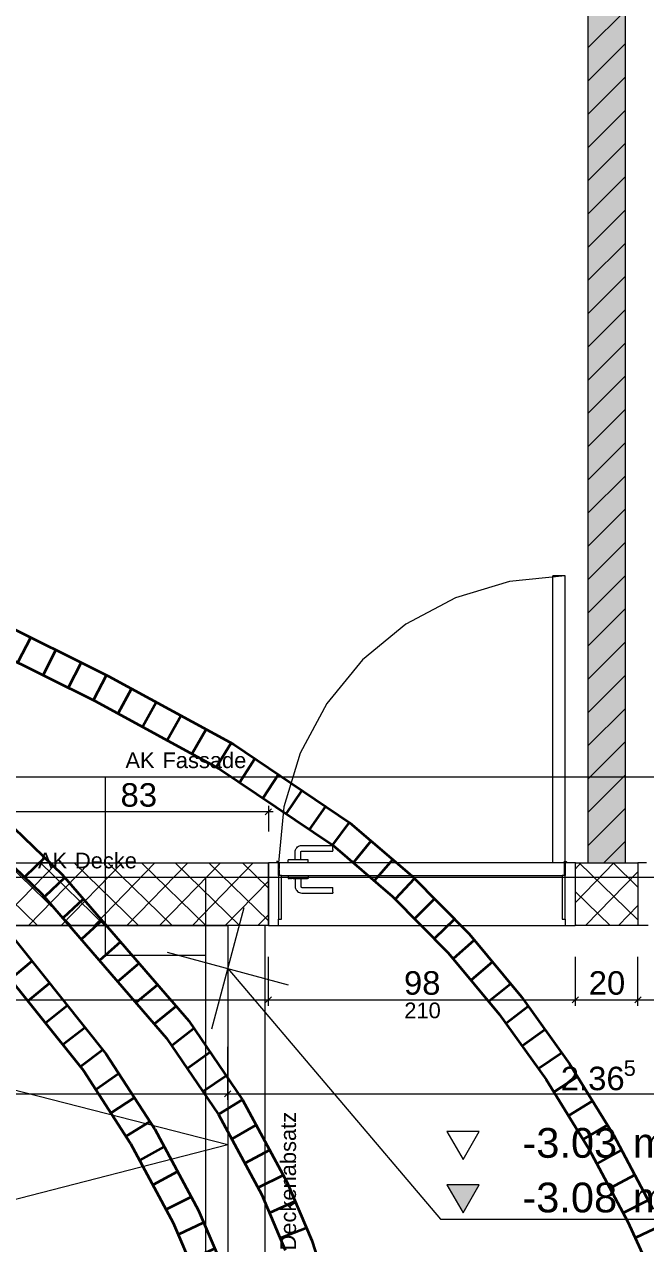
# Model space of a CAD drawing. Extents: x 0 to 1189, y 0 to 841.
# Drawn here: x 209.7 to 249.3, y 610.4 to 688.3 of the extents above; entities that cross this region are included whole.
import ezdxf
from ezdxf.lldxf.tags import DXFTag

# ---------------------------------------------------------------- set-up
doc = ezdxf.new("R2010")
doc.units = 0
doc.layers.get('0').update_dxf_attribs({"lineweight": 35})
for name, color, linetype, lineweight in [('211.5 Stahlbeton Kontur', 7, 'Continuous', 25), ('211.5 Stahlbeton Schraffur', 7, 'Continuous', 25), ('211.6 Mauerwerk Kontur', 7, 'Continuous', 25), ('255 Plangrafiken', 7, 'Continuous', 25), ('273.0 Innentüren', 7, 'Continuous', 25), ('Bemassung', 7, 'Continuous', 25), ('Gebäude Kontur', 7, 'Continuous', 25), ('Hilfskörper', 7, 'Continuous', 25), ('Höhenkoten', 7, 'Continuous', 25)]:
    doc.layers.add(name, color=color, linetype=linetype, lineweight=lineweight)
doc.layers.add('L_Abluft_eingelegt', color=7, linetype='fein_strichliert', lineweight=35, true_color=0xffcc00)
doc.styles.get("Standard").update_dxf_attribs({"font": 'arial.ttf'})
tags = doc.linetypes.add('DASHED', pattern=[19.05, 12.7, -6.35]).pattern_tags.tags
tags[6:7] = [DXFTag(74, 4), DXFTag(75, 0), DXFTag(340, '0'), DXFTag(46, 1.0), DXFTag(50, 0.0), DXFTag(44, 0.0), DXFTag(45, 0.0)]
tags[4:5] = [DXFTag(74, 4), DXFTag(75, 0), DXFTag(340, '0'), DXFTag(46, 1.0), DXFTag(50, 0.0), DXFTag(44, 0.0), DXFTag(45, 0.0)]
tags = doc.linetypes.add('DASHED2', pattern=[9.525, 6.35, -3.175]).pattern_tags.tags
tags[6:7] = [DXFTag(74, 4), DXFTag(75, 0), DXFTag(340, '0'), DXFTag(46, 1.0), DXFTag(50, 0.0), DXFTag(44, 0.0), DXFTag(45, 0.0)]
tags[4:5] = [DXFTag(74, 4), DXFTag(75, 0), DXFTag(340, '0'), DXFTag(46, 1.0), DXFTag(50, 0.0), DXFTag(44, 0.0), DXFTag(45, 0.0)]
tags = doc.linetypes.add('fein_strichliert', pattern=[4, 1, -2, 1]).pattern_tags.tags
tags[8:9] = [DXFTag(74, 4), DXFTag(75, 0), DXFTag(340, '0'), DXFTag(46, 0.0), DXFTag(50, 0.0), DXFTag(44, 0.0), DXFTag(45, 0.0)]
tags[6:7] = [DXFTag(74, 4), DXFTag(75, 0), DXFTag(340, '0'), DXFTag(46, 0.0), DXFTag(50, 0.0), DXFTag(44, 0.0), DXFTag(45, 0.0)]
tags[4:5] = [DXFTag(74, 4), DXFTag(75, 0), DXFTag(340, '0'), DXFTag(46, 0.0), DXFTag(50, 0.0), DXFTag(44, 0.0), DXFTag(45, 0.0)]
tags = doc.linetypes.add('Strichlin_lang', pattern=[0.5, 0.3, -0.2]).pattern_tags.tags
tags[6:7] = [DXFTag(74, 4), DXFTag(75, 0), DXFTag(340, '0'), DXFTag(46, 1.0), DXFTag(50, 0.0), DXFTag(44, 0.0), DXFTag(45, 0.0)]
tags[4:5] = [DXFTag(74, 4), DXFTag(75, 0), DXFTag(340, '0'), DXFTag(46, 1.0), DXFTag(50, 0.0), DXFTag(44, 0.0), DXFTag(45, 0.0)]
tags = doc.linetypes.add('Wipeout_Contour', pattern=[1, 0, -1]).pattern_tags.tags
tags[6:7] = [DXFTag(74, 4), DXFTag(75, 0), DXFTag(340, '0'), DXFTag(46, 1.0), DXFTag(50, 0.0), DXFTag(44, 0.0), DXFTag(45, 0.0)]
tags[4:5] = [DXFTag(74, 4), DXFTag(75, 0), DXFTag(340, '0'), DXFTag(46, 1.0), DXFTag(50, 0.0), DXFTag(44, 0.0), DXFTag(45, 0.0)]

# ---------------------------------------------------------------- blocks, each defined once
blk = doc.blocks.new('Referenz-A0SO6TOG06', base_point=(4.401, 96.704))
at = {"layer": '211.5 Stahlbeton Kontur', "color": 0, "lineweight": 18}
for p, q in [((165.742, 634.741), (225.24, 634.741)), ((225.24, 634.741), (225.24, 630.74)), ((244.842, 634.739), (248.839, 634.739)), ((244.842, 630.739), (244.842, 634.739)), ((248.839, 634.739), (248.839, 630.739)), ((225.24, 630.74), (165.742, 630.74)), ((248.839, 630.739), (244.842, 630.739))]:
    blk.add_line(p, q, dxfattribs=at)
at = {"layer": '211.5 Stahlbeton Schraffur', "color": 0, "lineweight": 13}
for p, q in [((210.488, 630.74), (206.375, 634.741)), ((207.825, 630.74), (211.718, 634.741)), ((212.639, 630.74), (208.526, 634.741)), ((209.917, 630.74), (213.811, 634.741)), ((214.79, 630.74), (210.677, 634.741)), ((212.01, 630.74), (215.904, 634.741)), ((216.941, 630.74), (212.828, 634.741)), ((214.103, 630.74), (217.997, 634.741)), ((219.092, 630.74), (214.979, 634.741)), ((216.196, 630.74), (220.089, 634.741)), ((221.243, 630.74), (217.13, 634.741)), ((218.289, 630.74), (222.182, 634.741)), ((223.394, 630.74), (219.281, 634.741)), ((220.382, 630.74), (224.275, 634.741)), ((225.24, 631.037), (221.432, 634.741)), ((225.24, 633.129), (223.583, 634.741)), ((244.842, 634.37), (245.201, 634.739)), ((244.842, 632.219), (247.294, 634.739)), ((248.839, 631.097), (245.096, 634.739)), ((248.839, 633.19), (247.247, 634.739)), ((222.474, 630.74), (225.24, 633.582)), ((245.495, 630.739), (248.839, 634.176)), ((247.056, 630.739), (244.842, 632.893)), ((247.588, 630.739), (248.839, 632.025)), ((224.567, 630.74), (225.24, 631.431)), ((244.905, 630.739), (244.842, 630.8))]:
    blk.add_line(p, q, dxfattribs=at)
at = {"layer": '211.6 Mauerwerk Kontur', "color": 0, "lineweight": 18}
for p, q in [((245.645, 728.439), (245.642, 634.739)), ((248.042, 634.739), (248.045, 728.439)), ((245.642, 634.739), (248.042, 634.739))]:
    blk.add_line(p, q, dxfattribs=at)
at = {"layer": '255 Plangrafiken', "color": 0, "linetype": 'Wipeout_Contour', "lineweight": 0, "ltscale": 26.136288}
for p, q in [((245.645, 728.439), (245.642, 634.739)), ((248.042, 634.739), (248.045, 728.439)), ((245.642, 634.739), (248.042, 634.739))]:
    blk.add_line(p, q, dxfattribs=at)
at = {"layer": '255 Plangrafiken', "color": 0, "lineweight": 13}
for p, q in [((245.643, 686.753), (248.044, 689.153)), ((245.643, 684.632), (248.043, 687.032)), ((245.643, 682.51), (248.043, 684.91)), ((245.643, 680.389), (248.043, 682.789)), ((245.643, 678.267), (248.043, 680.668)), ((245.643, 676.146), (248.043, 678.546)), ((245.643, 674.025), (248.043, 676.425)), ((245.643, 671.903), (248.043, 674.303)), ((245.643, 669.782), (248.043, 672.182)), ((245.643, 667.661), (248.043, 670.061)), ((245.643, 665.539), (248.043, 667.939)), ((245.643, 663.418), (248.043, 665.818)), ((245.643, 661.296), (248.043, 663.696)), ((245.643, 659.175), (248.043, 661.575)), ((245.643, 657.054), (248.043, 659.454)), ((245.642, 654.932), (248.043, 657.332)), ((245.642, 652.811), (248.042, 655.211)), ((245.642, 650.689), (248.042, 653.09)), ((245.642, 648.568), (248.042, 650.968)), ((245.642, 646.447), (248.042, 648.847)), ((245.642, 644.325), (248.042, 646.725)), ((245.642, 642.204), (248.042, 644.604)), ((245.642, 640.083), (248.042, 642.483)), ((245.642, 637.961), (248.042, 640.361)), ((245.642, 635.84), (248.042, 638.24)), ((246.662, 634.739), (248.042, 636.118))]:
    blk.add_line(p, q, dxfattribs=at)
at = {"layer": '255 Plangrafiken', "color": 7, "linetype": 'Wipeout_Contour', "lineweight": 0, "ltscale": 26.136288, "true_color": 0xffffff}
for points in [[(248.042, 634.739), (245.642, 634.739), (248.045, 728.439)], [(245.642, 634.739), (248.045, 728.439), (245.645, 728.439)], [(248.042, 634.739), (248.042, 634.739), (245.642, 634.739)]]:
    blk.add_solid(points, dxfattribs=at)
at = {"layer": '273.0 Innentüren', "color": 0, "lineweight": 13}
for p, q in [((244.202, 653.059), (240.628, 652.707)), ((244.202, 653.059), (243.402, 653.059)), ((243.402, 634.739), (243.402, 653.059)), ((244.202, 634.839), (244.202, 653.059)), ((240.628, 652.707), (237.192, 651.665)), ((237.192, 651.665), (234.024, 649.972)), ((234.024, 649.972), (231.248, 647.694)), ((231.248, 647.694), (228.97, 644.917)), ((228.97, 644.917), (227.277, 641.75)), ((227.277, 641.75), (226.234, 638.314)), ((226.234, 638.314), (225.882, 634.74)), ((227.101, 635.762), (227.162, 635.804)), ((227.162, 635.804), (227.228, 635.835)), ((227.228, 635.835), (227.299, 635.854)), ((227.299, 635.854), (227.364, 635.859)), ((227.364, 635.859), (229.352, 635.859)), ((229.352, 635.817), (229.352, 635.859)), ((229.352, 635.817), (229.352, 635.795)), ((229.352, 635.769), (229.352, 635.795)), ((226.952, 635.447), (226.958, 635.513)), ((226.952, 634.939), (226.952, 635.447)), ((226.958, 635.513), (226.977, 635.583)), ((226.977, 635.583), (227.008, 635.65)), ((227.008, 635.65), (227.05, 635.71)), ((227.05, 635.71), (227.101, 635.762)), ((227.312, 635.432), (227.313, 635.45)), ((227.312, 634.939), (227.312, 635.432)), ((227.313, 635.45), (227.316, 635.46)), ((227.316, 635.46), (227.321, 635.469)), ((227.321, 635.469), (227.326, 635.478)), ((227.326, 635.478), (227.334, 635.485)), ((227.334, 635.485), (227.342, 635.491)), ((227.342, 635.491), (227.352, 635.495)), ((227.352, 635.495), (227.362, 635.498)), ((227.362, 635.498), (227.38, 635.499)), ((227.38, 635.499), (229.352, 635.499)), ((229.352, 635.769), (229.352, 635.741)), ((229.352, 635.711), (229.352, 635.741)), ((229.352, 635.679), (229.352, 635.711)), ((229.352, 635.648), (229.352, 635.679)), ((229.352, 635.618), (229.352, 635.648)), ((229.352, 635.589), (229.352, 635.618)), ((229.352, 635.589), (229.352, 635.542)), ((229.352, 635.524), (229.352, 635.542)), ((229.352, 635.51), (229.352, 635.524)), ((229.352, 635.499), (229.352, 635.51)), ((225.24, 630.74), (225.24, 634.74)), ((225.242, 634.74), (225.242, 630.74)), ((225.866, 634.74), (225.242, 634.74)), ((225.775, 634.847), (225.775, 634.816)), ((225.808, 634.842), (225.775, 634.847)), ((225.775, 634.816), (225.792, 634.813)), ((225.822, 634.803), (225.792, 634.813)), ((225.808, 634.842), (225.838, 634.83)), ((225.857, 634.769), (225.822, 634.803)), ((225.885, 634.785), (225.838, 634.83)), ((225.857, 634.769), (225.866, 634.74)), ((225.882, 634.74), (225.866, 634.74)), ((225.882, 634.488), (225.882, 634.74)), ((225.882, 634.74), (225.897, 634.74)), ((225.882, 634.488), (225.902, 634.488)), ((225.882, 634.46), (225.882, 634.488)), ((225.886, 634.461), (225.882, 634.46)), ((225.882, 634.435), (225.882, 634.46)), ((225.902, 634.435), (225.882, 634.435)), ((225.882, 634.389), (225.882, 634.435)), ((225.882, 634.181), (225.882, 634.389)), ((225.897, 634.74), (225.885, 634.785)), ((225.898, 634.472), (225.886, 634.461)), ((225.902, 634.723), (225.897, 634.74)), ((225.897, 634.74), (225.932, 634.74)), ((225.902, 634.488), (225.898, 634.472)), ((225.902, 634.723), (225.902, 634.488)), ((225.902, 634.488), (225.902, 634.435)), ((225.912, 634.435), (225.902, 634.435)), ((225.902, 634.435), (225.902, 634.389)), ((225.902, 634.389), (225.902, 634.181)), ((225.932, 634.594), (225.912, 634.594)), ((225.912, 634.443), (225.912, 634.594)), ((225.932, 634.443), (225.912, 634.443)), ((225.912, 634.435), (225.912, 634.443)), ((225.932, 634.435), (225.912, 634.435)), ((225.912, 634.389), (225.912, 634.435)), ((225.912, 634.389), (225.912, 634.181)), ((226.492, 634.739), (225.932, 634.74)), ((225.932, 634.74), (225.932, 634.594)), ((225.932, 634.594), (225.932, 634.443)), ((225.932, 634.443), (225.932, 634.435)), ((225.932, 634.435), (225.932, 634.391)), ((225.932, 634.391), (225.932, 634.389)), ((225.932, 634.29), (225.932, 634.389)), ((225.932, 634.29), (225.932, 634.288)), ((225.932, 634.288), (225.932, 634.181)), ((226.502, 634.939), (226.492, 634.939)), ((226.492, 634.739), (226.492, 634.939)), ((226.502, 634.739), (226.492, 634.739)), ((226.53, 634.939), (226.502, 634.939)), ((226.53, 634.739), (226.502, 634.739)), ((226.578, 634.939), (226.53, 634.939)), ((226.578, 634.739), (226.53, 634.739)), ((226.642, 634.939), (226.578, 634.939)), ((226.642, 634.739), (226.578, 634.739)), ((226.72, 634.939), (226.642, 634.939)), ((226.72, 634.739), (226.642, 634.739)), ((226.812, 634.939), (226.72, 634.939)), ((226.812, 634.739), (226.72, 634.739)), ((226.913, 634.939), (226.812, 634.939)), ((226.913, 634.739), (226.812, 634.739)), ((226.952, 634.939), (226.913, 634.939)), ((227.021, 634.739), (226.913, 634.739)), ((226.976, 634.939), (226.952, 634.939)), ((226.994, 634.939), (226.976, 634.939)), ((227.016, 634.939), (226.994, 634.939)), ((227.021, 634.939), (227.016, 634.939)), ((227.042, 634.939), (227.021, 634.939)), ((227.132, 634.739), (227.021, 634.739)), ((227.07, 634.939), (227.042, 634.939)), ((227.101, 634.939), (227.07, 634.939)), ((227.132, 634.939), (227.101, 634.939)), ((227.163, 634.939), (227.132, 634.939)), ((227.243, 634.739), (227.132, 634.739)), ((227.193, 634.939), (227.163, 634.939)), ((227.222, 634.939), (227.193, 634.939)), ((227.243, 634.939), (227.222, 634.939)), ((227.248, 634.939), (227.243, 634.939)), ((227.351, 634.739), (227.243, 634.739)), ((227.27, 634.939), (227.248, 634.939)), ((227.301, 634.939), (227.27, 634.939)), ((227.309, 634.939), (227.301, 634.939)), ((227.312, 634.939), (227.309, 634.939)), ((227.351, 634.939), (227.312, 634.939)), ((227.452, 634.939), (227.351, 634.939)), ((227.452, 634.739), (227.351, 634.739)), ((227.543, 634.939), (227.452, 634.939)), ((227.543, 634.739), (227.452, 634.739)), ((227.622, 634.939), (227.543, 634.939)), ((227.622, 634.739), (227.543, 634.739)), ((227.686, 634.939), (227.622, 634.939)), ((227.686, 634.739), (227.622, 634.739)), ((227.733, 634.939), (227.686, 634.939)), ((227.733, 634.739), (227.686, 634.739)), ((227.762, 634.939), (227.733, 634.939)), ((227.762, 634.739), (227.733, 634.739)), ((227.772, 634.939), (227.762, 634.939)), ((227.772, 634.739), (227.762, 634.739)), ((227.772, 634.739), (227.772, 634.939)), ((243.402, 634.739), (227.772, 634.739)), ((244.102, 634.739), (243.402, 634.739)), ((244.102, 634.739), (244.105, 634.765)), ((244.152, 634.739), (244.102, 634.739)), ((244.105, 634.765), (244.115, 634.789)), ((244.115, 634.789), (244.131, 634.81)), ((244.131, 634.81), (244.152, 634.826)), ((244.152, 634.826), (244.176, 634.836)), ((244.152, 634.739), (244.202, 634.739)), ((244.152, 634.652), (244.152, 634.739)), ((244.176, 634.642), (244.152, 634.652)), ((244.152, 633.939), (244.152, 634.652)), ((244.176, 634.836), (244.202, 634.839)), ((244.202, 634.639), (244.176, 634.642)), ((244.202, 634.839), (244.228, 634.836)), ((244.202, 634.739), (244.202, 634.839)), ((244.202, 634.739), (244.202, 634.639)), ((244.302, 634.739), (244.202, 634.739)), ((244.202, 634.639), (244.202, 633.939)), ((244.228, 634.836), (244.252, 634.826)), ((244.252, 634.826), (244.273, 634.81)), ((244.273, 634.81), (244.288, 634.789)), ((244.288, 634.789), (244.298, 634.765)), ((244.298, 634.765), (244.302, 634.739)), ((244.842, 634.739), (244.302, 634.739)), ((249.382, 634.739), (248.842, 634.739)), ((225.882, 634.181), (225.902, 634.181)), ((225.882, 634.163), (225.882, 634.181)), ((225.882, 634.163), (225.902, 634.163)), ((225.882, 634.086), (225.882, 634.163)), ((225.882, 634.086), (225.902, 634.086)), ((225.882, 633.94), (225.882, 634.086)), ((225.932, 633.94), (225.882, 633.94)), ((225.882, 633.94), (225.882, 631.14)), ((225.902, 634.181), (225.912, 634.181)), ((225.902, 634.163), (225.902, 634.181)), ((225.902, 634.163), (225.902, 634.086)), ((225.912, 634.181), (225.912, 634.173)), ((225.912, 634.181), (225.932, 634.181)), ((225.932, 634.173), (225.912, 634.173)), ((225.912, 634.086), (225.912, 634.173)), ((225.932, 634.086), (225.912, 634.086)), ((225.932, 634.181), (225.932, 634.173)), ((225.932, 634.173), (225.932, 634.086)), ((225.932, 634.086), (225.932, 633.94)), ((226.082, 633.94), (225.932, 633.94)), ((226.082, 631.14), (226.082, 633.94)), ((226.082, 633.94), (226.492, 633.939)), ((226.492, 633.939), (226.502, 633.939)), ((226.492, 633.939), (226.492, 633.739)), ((226.502, 633.739), (226.492, 633.739)), ((226.502, 633.939), (226.53, 633.939)), ((226.502, 633.739), (226.53, 633.739)), ((226.53, 633.939), (226.578, 633.939)), ((226.53, 633.739), (226.578, 633.739)), ((226.578, 633.939), (226.642, 633.939)), ((226.642, 633.739), (226.578, 633.739)), ((226.642, 633.939), (226.72, 633.939)), ((226.642, 633.739), (226.72, 633.739)), ((226.72, 633.939), (226.812, 633.939)), ((226.812, 633.739), (226.72, 633.739)), ((226.812, 633.939), (226.913, 633.939)), ((226.812, 633.739), (226.913, 633.739)), ((226.913, 633.939), (227.021, 633.939)), ((226.913, 633.739), (226.952, 633.739)), ((226.952, 633.739), (226.952, 633.232)), ((226.952, 633.739), (226.976, 633.739)), ((226.976, 633.739), (226.994, 633.739)), ((226.994, 633.739), (227.016, 633.739)), ((227.016, 633.739), (227.021, 633.739)), ((227.021, 633.939), (227.132, 633.939)), ((227.021, 633.739), (227.042, 633.739)), ((227.042, 633.739), (227.07, 633.739)), ((227.07, 633.739), (227.101, 633.739)), ((227.101, 633.739), (227.132, 633.739)), ((227.132, 633.939), (227.243, 633.939)), ((227.132, 633.739), (227.163, 633.739)), ((227.163, 633.739), (227.193, 633.739)), ((227.193, 633.739), (227.222, 633.739)), ((227.222, 633.739), (227.243, 633.739)), ((227.243, 633.939), (227.351, 633.939)), ((227.243, 633.739), (227.248, 633.739)), ((227.248, 633.739), (227.27, 633.739)), ((227.301, 633.739), (227.27, 633.739)), ((227.301, 633.739), (227.309, 633.739)), ((227.309, 633.739), (227.312, 633.739)), ((227.312, 633.739), (227.351, 633.739)), ((227.312, 633.739), (227.312, 633.247)), ((227.351, 633.939), (227.452, 633.939)), ((227.351, 633.739), (227.452, 633.739)), ((227.452, 633.939), (227.543, 633.939)), ((227.452, 633.739), (227.543, 633.739)), ((227.543, 633.939), (227.622, 633.939)), ((227.543, 633.739), (227.622, 633.739)), ((227.622, 633.939), (227.686, 633.939)), ((227.622, 633.739), (227.686, 633.739)), ((227.686, 633.939), (227.733, 633.939)), ((227.733, 633.739), (227.686, 633.739)), ((227.733, 633.939), (227.762, 633.939)), ((227.733, 633.739), (227.762, 633.739)), ((227.762, 633.939), (227.772, 633.939)), ((227.772, 633.739), (227.762, 633.739)), ((227.772, 633.939), (227.772, 633.739)), ((227.772, 633.939), (244.002, 633.939)), ((244.002, 633.939), (244.002, 631.139)), ((244.152, 633.939), (244.002, 633.939)), ((244.202, 633.939), (244.152, 633.939)), ((244.202, 631.139), (244.202, 633.939)), ((226.952, 633.232), (226.958, 633.166)), ((226.958, 633.166), (226.976, 633.096)), ((226.976, 633.096), (227.007, 633.029)), ((227.007, 633.029), (227.05, 632.969)), ((227.05, 632.969), (227.101, 632.917)), ((227.101, 632.917), (227.161, 632.875)), ((227.161, 632.875), (227.228, 632.844)), ((227.228, 632.844), (227.299, 632.825)), ((227.299, 632.825), (227.364, 632.819)), ((227.312, 633.247), (227.313, 633.229)), ((227.313, 633.229), (227.316, 633.219)), ((227.316, 633.219), (227.32, 633.21)), ((227.32, 633.21), (227.326, 633.201)), ((227.326, 633.201), (227.334, 633.194)), ((227.334, 633.194), (227.342, 633.188)), ((227.342, 633.188), (227.352, 633.184)), ((227.352, 633.184), (227.362, 633.181)), ((227.362, 633.181), (227.38, 633.179)), ((227.364, 632.819), (229.352, 632.819)), ((227.38, 633.179), (229.352, 633.179)), ((229.352, 633.179), (229.352, 633.169)), ((229.352, 633.155), (229.352, 633.169)), ((229.352, 633.137), (229.352, 633.155)), ((229.352, 633.089), (229.352, 633.137)), ((229.352, 633.061), (229.352, 633.089)), ((229.352, 633.031), (229.352, 633.061)), ((229.352, 632.999), (229.352, 633.031)), ((229.352, 632.968), (229.352, 632.999)), ((229.352, 632.938), (229.352, 632.968)), ((229.352, 632.909), (229.352, 632.938)), ((229.352, 632.884), (229.352, 632.909)), ((229.352, 632.862), (229.352, 632.884)), ((229.352, 632.862), (229.352, 632.819)), ((225.882, 631.14), (226.082, 631.14)), ((225.882, 630.74), (225.882, 631.14)), ((244.002, 631.139), (244.202, 631.139)), ((244.202, 631.139), (244.202, 630.739)), ((225.242, 630.74), (225.882, 630.74)), ((244.202, 630.739), (244.84, 630.739)), ((249.482, 630.739), (248.84, 630.739))]:
    blk.add_line(p, q, dxfattribs=at)
at = {"layer": '273.0 Innentüren', "color": 0, "linetype": 'DASHED', "lineweight": 13, "ltscale": 0.13}
blk.add_line((225.042, 602.74), (225.042, 630.74), dxfattribs=at)
at = {"layer": 'Bemassung', "color": 0, "lineweight": 13}
for p, q in [((225.04, 637.801), (225.44, 638.201)), ((225.24, 638.376), (225.24, 636.741)), ((225.24, 638.001), (208.642, 638.001)), ((225.54, 638.001), (225.24, 638.001)), ((225.24, 625.626), (225.24, 628.74)), ((225.242, 625.626), (225.242, 628.74)), ((244.842, 625.626), (244.842, 628.739)), ((244.842, 625.626), (244.842, 628.739)), ((248.839, 625.626), (248.839, 628.739)), ((248.839, 625.626), (248.839, 628.739)), ((165.742, 626.001), (225.24, 626.001)), ((224.942, 626.001), (225.242, 626.001)), ((225.04, 625.801), (225.44, 626.201)), ((225.442, 626.201), (225.042, 625.801)), ((225.24, 626.001), (225.54, 626.001)), ((225.242, 626.001), (244.842, 626.001)), ((244.542, 626.001), (244.842, 626.001)), ((244.642, 625.801), (245.042, 626.201)), ((245.042, 626.201), (244.642, 625.801)), ((244.842, 626.001), (245.142, 626.001)), ((244.842, 626.001), (248.839, 626.001)), ((248.539, 626.001), (248.839, 626.001)), ((248.639, 625.801), (249.039, 626.201)), ((249.039, 626.201), (248.639, 625.801)), ((248.839, 626.001), (249.139, 626.001)), ((248.839, 626.001), (268.44, 626.001)), ((222.643, 619.626), (222.643, 623.001)), ((222.643, 619.626), (222.643, 623.001)), ((168.143, 620.001), (222.643, 620.001)), ((222.343, 620.001), (222.643, 620.001)), ((222.843, 620.201), (222.443, 619.801)), ((222.443, 619.801), (222.843, 620.201)), ((222.643, 620.001), (269.942, 620.001)), ((222.643, 620.001), (222.943, 620.001))]:
    blk.add_line(p, q, dxfattribs=at)
at = {"layer": 'Gebäude Kontur', "color": 0, "linetype": 'Strichlin_lang', "lineweight": 13, "ltscale": 0.13}
for p, q in [((125.943, 640.242), (289.943, 640.237)), ((214.843, 628.839), (214.843, 640.239)), ((132.351, 633.842), (296.343, 633.837)), ((221.24, 549.141), (221.24, 633.839)), ((221.243, 628.839), (214.843, 628.839)), ((221.241, 555.539), (221.243, 628.839))]:
    blk.add_line(p, q, dxfattribs=at)
at = {"layer": 'Hilfskörper', "color": 0, "lineweight": 13}
for p, q in [((222.641, 616.74), (168.143, 630.741)), ((168.143, 630.741), (222.641, 630.741)), ((222.641, 630.741), (222.641, 602.74)), ((222.641, 616.739), (168.142, 602.741))]:
    blk.add_line(p, q, dxfattribs=at)
at = {"layer": 'Hilfskörper', "color": 0, "linetype": 'DASHED2', "lineweight": 13, "ltscale": 0.13}
blk.add_line((225.882, 630.74), (244.521, 630.739), dxfattribs=at)
at = {"layer": 'Höhenkoten', "color": 0, "lineweight": 13}
for p, q in [((223.678, 631.865), (221.607, 624.137)), ((218.779, 629.036), (226.506, 626.966)), ((222.642, 628.001), (236.23, 612.001)), ((236.63, 617.601), (237.669, 615.801)), ((238.708, 617.601), (236.63, 617.601)), ((237.669, 615.801), (238.708, 617.601)), ((236.63, 614.201), (237.669, 612.401)), ((238.708, 614.201), (236.63, 614.201)), ((237.669, 612.401), (238.708, 614.201)), ((236.23, 612.001), (250.23, 612.001))]:
    blk.add_line(p, q, dxfattribs=at)
for points in [[(237.669, 612.401), (237.669, 614.201), (236.63, 614.201)], [(237.669, 612.401), (238.708, 614.201), (237.669, 614.201)]]:
    blk.add_solid(points, dxfattribs=at)
at = {"layer": 'Bemassung', "color": 0, "linetype": 'Continuous', "lineweight": 13, "ltscale": 0.13, "attachment_point": 1}
for s, insert, char_height in [('{\\fArial;83}', (215.797, 639.828), 1.5), ('{\\fArial;98}', (233.898, 627.828), 1.5), ('{\\fArial;20}', (245.696, 627.828), 1.5), ('{\\fArial;5}', (247.933, 622.138), 0.99), ('{\\fArial;2.36}', (243.913, 621.733), 1.5)]:
    blk.add_mtext(s, dxfattribs=dict(at, insert=insert, char_height=char_height))
at = {"layer": 'Bemassung', "color": 0, "lineweight": 13, "insert": (233.916, 625.826), "char_height": 1.00012, "attachment_point": 1}
blk.add_mtext('{\\fArial;210}', dxfattribs=at)
at = {"layer": 'Gebäude Kontur', "color": 0, "lineweight": 13, "char_height": 1, "attachment_point": 1}
for s, insert in [('{\\fArial;AK}', (216.109, 641.791)), ('{\\fArial;Fassade}', (218.473, 641.791)), ('{\\fArial;AK}', (210.522, 635.392)), ('{\\fArial;Decke}', (212.883, 635.392))]:
    blk.add_mtext(s, dxfattribs=dict(at, insert=insert))
at = {"layer": 'Hilfskörper', "color": 0, "lineweight": 13, "insert": (226.002, 610.001), "char_height": 1, "attachment_point": 1, "rotation": 90}
blk.add_mtext('{\\fArial;Deckenabsatz}', dxfattribs=at)
at = {"layer": 'Höhenkoten', "color": 0, "lineweight": 13, "char_height": 1.9, "attachment_point": 1}
for s, insert in [('{\\fArial;-3.03}', (241.465, 617.82)), ('{\\fArial;m}', (248.508, 617.824)), ('{\\fArial;-3.08}', (241.461, 614.335)), ('{\\fArial;m}', (248.508, 614.331))]:
    blk.add_mtext(s, dxfattribs=dict(at, insert=insert))
blk = doc.blocks.new('Lüftungsrohr ComfoTube 90_ Rolle à 50 m-A0SO6TT206', base_point=(183.29, 547.644))
at = {"color": 0, "linetype": 'ByBlock', "lineweight": -2, "ltscale": 0.35}
for p, q in [((206.853, 650.723), (215.024, 646.652)), ((206.045, 649.117), (214.193, 645.057)), ((210.04, 649.106), (209.248, 647.55)), ((211.653, 648.302), (210.857, 646.749)), ((213.267, 647.498), (212.465, 645.947)), ((214.88, 646.694), (214.074, 645.146)), ((215.024, 646.652), (223.002, 642.311)), ((216.473, 645.834), (215.648, 644.295)), ((214.193, 645.057), (222.067, 640.773)), ((218.064, 644.968), (217.219, 643.44)), ((219.655, 644.102), (218.791, 642.585)), ((221.246, 643.236), (220.362, 641.731)), ((222.837, 642.37), (221.933, 640.876)), ((223.002, 642.311), (230.436, 637.298)), ((224.351, 641.369), (223.421, 639.892)), ((222.067, 640.773), (229.346, 635.864)), ((225.857, 640.354), (224.9, 638.894)), ((227.362, 639.339), (226.379, 637.896)), ((228.867, 638.324), (227.858, 636.899)), ((230.373, 637.308), (229.338, 635.902)), ((230.436, 637.298), (234.4, 633.914)), ((229.346, 635.864), (233.174, 632.597)), ((231.772, 636.122), (230.682, 634.758)), ((233.169, 634.931), (232.025, 633.612)), ((234.549, 633.725), (233.355, 632.452)), ((234.4, 633.914), (238.052, 630.207)), ((233.174, 632.597), (236.72, 628.997)), ((235.831, 632.425), (234.599, 631.187)), ((237.112, 631.124), (235.845, 629.924)), ((238.362, 629.796), (237.061, 628.632)), ((238.052, 630.207), (241.409, 626.198)), ((236.72, 628.997), (239.986, 625.096)), ((239.533, 628.398), (238.2, 627.27)), ((240.704, 626.999), (239.341, 625.908)), ((241.409, 626.198), (244.479, 621.915)), ((239.986, 625.096), (242.981, 620.918)), ((241.829, 625.567), (240.438, 624.512)), ((242.89, 624.086), (241.473, 623.066)), ((243.952, 622.605), (242.509, 621.621)), ((244.479, 621.915), (247.272, 617.385)), ((244.957, 621.089), (243.492, 620.139)), ((242.981, 620.918), (245.712, 616.49)), ((245.913, 619.54), (244.427, 618.624)), ((246.868, 617.991), (245.361, 617.109)), ((247.272, 617.385), (249.799, 612.636)), ((245.712, 616.49), (248.187, 611.838)), ((247.762, 616.408), (246.237, 615.559)), ((248.617, 614.804), (247.074, 613.985)), ((249.47, 613.199), (247.911, 612.412)), ((248.187, 611.838), (250.416, 606.988)), ((250.263, 611.564), (248.689, 610.809))]:
    blk.add_line(p, q, dxfattribs=at)
blk = doc.blocks.new('Lüftungsrohr ComfoTube 90_ Rolle à 50 m-A0SO6TTY06', base_point=(180.34, 582.96))
at = {"color": 0, "linetype": 'ByBlock', "lineweight": -2, "ltscale": 0.35}
for p, q in [((184.244, 653.555), (184.477, 653.788)), ((184.477, 653.788), (184.562, 653.873)), ((184.562, 653.873), (192.479, 646.312)), ((183.608, 652.918), (183.375, 652.685)), ((183.926, 653.236), (183.608, 652.918)), ((183.926, 653.236), (184.244, 653.555)), ((183.375, 652.685), (183.29, 652.6)), ((183.29, 652.6), (191.243, 645.004)), ((185.842, 652.613), (184.613, 651.373)), ((187.141, 651.373), (185.918, 650.127)), ((188.44, 650.133), (187.222, 648.881)), ((189.739, 648.892), (188.527, 647.635)), ((191.037, 647.652), (189.832, 646.389)), ((192.336, 646.412), (191.136, 645.143)), ((192.479, 646.312), (200.398, 638.906)), ((193.651, 645.18), (192.449, 643.914)), ((191.243, 645.004), (199.14, 637.62)), ((194.968, 643.948), (193.761, 642.686)), ((196.284, 642.717), (195.074, 641.458)), ((197.6, 641.486), (196.387, 640.23)), ((198.917, 640.255), (197.7, 639.003)), ((200.233, 639.024), (199.013, 637.775)), ((200.398, 638.906), (207.987, 631.146)), ((199.14, 637.62), (206.638, 629.952)), ((201.505, 637.736), (200.271, 636.501)), ((202.771, 636.442), (201.522, 635.222)), ((204.037, 635.148), (202.773, 633.942)), ((205.302, 633.853), (204.025, 632.663)), ((206.568, 632.558), (205.276, 631.384)), ((207.833, 631.264), (206.528, 630.105)), ((207.987, 631.146), (214.888, 622.54)), ((206.638, 629.952), (213.426, 621.487)), ((208.981, 629.863), (207.66, 628.722)), ((210.115, 628.449), (208.778, 627.326)), ((211.249, 627.036), (209.896, 625.931)), ((212.382, 625.622), (211.015, 624.536)), ((213.516, 624.208), (212.134, 623.142)), ((214.649, 622.795), (213.252, 621.747)), ((214.888, 622.54), (217.987, 617.738)), ((213.426, 621.487), (216.436, 616.823)), ((215.669, 621.28), (214.24, 620.276)), ((216.662, 619.743), (215.199, 618.789)), ((217.654, 618.205), (216.159, 617.302)), ((217.987, 617.738), (220.777, 612.546)), ((216.436, 616.823), (219.155, 611.762)), ((218.557, 616.621), (217.037, 615.761)), ((219.42, 615.015), (217.879, 614.195)), ((220.282, 613.41), (218.72, 612.629)), ((220.777, 612.546), (223.219, 606.892)), ((219.155, 611.762), (221.536, 606.25)), ((221.081, 611.774), (219.499, 611.033)), ((221.804, 610.101), (220.204, 609.401)), ((222.526, 608.428), (220.909, 607.769)), ((221.536, 606.25), (223.542, 600.208)), ((223.237, 606.751), (221.604, 606.133)), ((223.219, 606.892), (225.265, 600.73)), ((223.808, 605.031), (222.167, 604.437)), ((224.38, 603.31), (222.73, 602.74)), ((224.951, 601.59), (223.293, 601.044)), ((223.542, 600.208), (223.928, 598.8)), ((225.265, 600.73), (225.669, 599.256)), ((225.483, 599.834), (223.804, 599.356)), ((225.669, 599.256), (226.04, 597.773)), ((223.928, 598.8), (224.284, 597.375)), ((225.944, 598.046), (224.241, 597.658)), ((226.04, 597.773), (226.641, 594.829)), ((224.284, 597.375), (224.864, 594.538)), ((226.322, 596.255), (224.607, 595.927)), ((224.864, 594.538), (225.194, 591.862)), ((226.641, 594.829), (226.993, 591.975)), ((226.66, 594.454), (224.934, 594.192)), ((226.887, 592.613), (225.147, 592.46)), ((183.698, 591.634), (182.714, 591.167)), ((185.851, 592.081), (183.698, 591.634)), ((184.99, 590.092), (184.645, 591.804)), ((188.362, 592.071), (185.851, 592.081)), ((186.634, 590.306), (186.553, 592.051)), ((188.325, 590.289), (188.46, 592.03)), ((191.169, 591.702), (188.362, 592.071)), ((190.022, 590.065), (190.332, 591.784)), ((200.672, 589.263), (191.169, 591.702)), ((191.742, 589.725), (192.137, 591.425)), ((225.194, 591.862), (225.202, 589.457)), ((226.993, 591.975), (227.001, 589.344)), ((182.714, 591.167), (181.88, 590.537)), ((183.596, 589.616), (182.671, 591.097)), ((193.48, 589.278), (193.886, 590.976)), ((226.97, 590.756), (225.224, 590.726)), ((181.88, 590.537), (181.206, 589.724)), ((184.275, 589.916), (183.652, 589.621)), ((186.032, 590.281), (184.275, 589.916)), ((188.24, 590.272), (186.032, 590.281)), ((190.827, 589.932), (188.24, 590.272)), ((200.187, 587.529), (190.827, 589.932)), ((195.218, 588.832), (195.635, 590.528)), ((196.955, 588.386), (197.384, 590.079)), ((181.206, 589.724), (180.719, 588.745)), ((182.643, 588.638), (181.139, 589.524)), ((183.132, 589.227), (182.724, 588.736)), ((183.652, 589.621), (183.132, 589.227)), ((198.693, 587.94), (199.133, 589.63)), ((200.427, 587.485), (200.882, 589.17)), ((203.21, 588.492), (200.672, 589.263)), ((225.202, 589.457), (225.07, 588.442)), ((227.001, 589.344), (226.841, 588.103)), ((180.719, 588.745), (180.432, 587.618)), ((182.724, 588.736), (182.416, 588.115)), ((202.129, 586.968), (202.624, 588.642)), ((205.734, 587.725), (203.21, 588.492)), ((225.07, 588.442), (224.837, 587.528)), ((226.911, 588.86), (225.174, 589.03)), ((180.432, 587.618), (180.34, 586.382)), ((182.416, 588.115), (182.214, 587.327)), ((202.687, 586.77), (200.187, 587.529)), ((203.846, 586.446), (204.351, 588.117)), ((205.572, 585.924), (206.071, 587.597)), ((208.229, 586.986), (205.734, 587.725)), ((226.841, 588.103), (226.553, 586.974)), ((182.181, 587.262), (180.453, 587.514)), ((182.214, 587.327), (182.139, 586.315)), ((205.217, 586.001), (202.687, 586.77)), ((207.305, 585.411), (207.791, 587.088)), ((210.667, 586.305), (208.229, 586.986)), ((224.636, 587.017), (224.392, 586.565)), ((224.837, 587.528), (224.636, 587.017)), ((226.501, 586.92), (224.84, 587.456)), ((226.553, 586.974), (226.271, 586.257)), ((180.34, 586.382), (180.34, 586.195)), ((180.46, 586.349), (180.34, 586.349)), ((180.34, 586.195), (180.34, 586.043)), ((180.46, 586.145), (180.34, 586.042)), ((180.34, 586.043), (180.34, 585.891)), ((180.34, 586.042), (180.46, 585.94)), ((180.79, 586.349), (180.46, 586.349)), ((180.79, 586.219), (180.46, 586.145)), ((181.24, 586.349), (180.79, 586.349)), ((181.24, 586.247), (180.79, 586.219)), ((181.24, 586.349), (181.69, 586.349)), ((181.69, 586.219), (181.24, 586.247)), ((181.69, 586.349), (182.019, 586.349)), ((182.019, 586.145), (181.69, 586.219)), ((182.019, 586.349), (182.14, 586.349)), ((182.14, 586.042), (182.019, 586.145)), ((182.019, 585.94), (182.14, 586.042)), ((182.139, 586.315), (182.139, 586.194)), ((182.139, 586.194), (182.139, 586.042)), ((182.139, 586.042), (182.139, 585.89)), ((207.732, 585.257), (205.217, 586.001)), ((209.046, 584.918), (209.513, 586.6)), ((212.554, 585.823), (210.667, 586.305)), ((210.797, 584.443), (211.237, 586.132)), ((224.123, 586.199), (223.489, 585.633)), ((224.392, 586.565), (224.123, 586.199)), ((225.448, 585.019), (224.176, 586.215)), ((226.271, 586.257), (225.916, 585.6)), ((180.34, 585.891), (180.34, 585.736)), ((180.46, 585.736), (180.34, 585.736)), ((180.46, 585.94), (180.79, 585.866)), ((180.79, 585.736), (180.46, 585.736)), ((180.79, 585.866), (181.24, 585.838)), ((181.24, 585.736), (180.79, 585.736)), ((181.24, 585.838), (181.69, 585.866)), ((181.24, 585.736), (181.69, 585.736)), ((181.69, 585.866), (182.019, 585.94)), ((181.69, 585.736), (182.019, 585.736)), ((182.019, 585.736), (182.14, 585.736)), ((182.139, 585.89), (182.139, 585.736)), ((210.203, 584.567), (207.732, 585.257)), ((214.367, 585.413), (212.554, 585.823)), ((212.565, 584.003), (212.962, 585.704)), ((214.351, 583.613), (214.692, 585.325)), ((216.091, 585.09), (214.367, 585.413)), ((222.698, 585.217), (221.712, 584.931)), ((223.489, 585.633), (222.698, 585.217)), ((223.761, 583.773), (222.989, 585.34)), ((225.916, 585.6), (225.462, 584.983)), ((212.132, 584.074), (210.203, 584.567)), ((217.708, 584.868), (216.091, 585.09)), ((216.163, 583.291), (216.424, 585.017)), ((219.197, 584.76), (217.708, 584.868)), ((218.007, 583.069), (218.152, 584.809)), ((220.539, 584.779), (219.197, 584.76)), ((219.893, 582.997), (219.861, 584.743)), ((221.712, 584.931), (220.539, 584.779)), ((221.823, 583.159), (221.513, 584.877)), ((225.462, 584.983), (224.523, 584.143)), ((214.003, 583.651), (212.132, 584.074)), ((215.803, 583.313), (214.003, 583.651)), ((224.523, 584.143), (223.374, 583.54)), ((217.52, 583.077), (215.803, 583.313)), ((219.145, 582.96), (217.52, 583.077)), ((220.668, 582.981), (219.145, 582.96)), ((222.081, 583.165), (220.668, 582.981)), ((223.374, 583.54), (222.081, 583.165))]:
    blk.add_line(p, q, dxfattribs=at)
blk = doc.blocks.new('Lüftungsrohr ComfoTube 90_ Rolle à 50 m-A0SO6TUG06', base_point=(154.799, 498.691))
at = {"color": 0, "linetype": 'ByBlock', "lineweight": -2, "ltscale": 0.35}
for p, q in [((202.936, 642.76), (212.073, 634.009)), ((201.714, 641.439), (210.767, 632.768)), ((210.935, 635.06), (209.68, 633.847)), ((212.223, 633.792), (210.956, 632.591)), ((212.073, 634.009), (220.155, 624.652)), ((210.767, 632.768), (218.726, 623.554)), ((213.407, 632.422), (212.125, 631.237)), ((214.591, 631.052), (213.294, 629.883)), ((215.775, 629.682), (214.464, 628.529)), ((216.959, 628.311), (215.633, 627.175)), ((218.143, 626.941), (216.803, 625.821)), ((219.326, 625.57), (217.972, 624.467)), ((220.461, 624.152), (219.084, 623.078)), ((220.155, 624.652), (223.582, 619.624)), ((218.726, 623.554), (222.044, 618.686)), ((221.495, 622.638), (220.078, 621.618)), ((222.527, 621.123), (221.073, 620.158)), ((223.559, 619.608), (222.068, 618.698)), ((223.582, 619.624), (226.445, 614.346)), ((222.044, 618.686), (224.822, 613.565)), ((224.429, 618.005), (222.915, 617.137)), ((225.299, 616.402), (223.761, 615.576)), ((226.169, 614.799), (224.609, 614.015)), ((226.445, 614.346), (228.006, 610.646)), ((224.822, 613.565), (226.317, 610.019)), ((226.929, 613.129), (225.338, 612.41)), ((227.645, 611.433), (226.021, 610.79)), ((228.006, 610.646), (229.244, 606.807))]:
    blk.add_line(p, q, dxfattribs=at)

msp = doc.modelspace()

# ---------------------------------------------------------------- block references
at = {"color": 8, "lineweight": 25, "ltscale": 0.25, "true_color": 0x808080}
msp.add_blockref('Referenz-A0SO6TOG06', (4.401, 96.704), dxfattribs=at)
at = {"layer": 'L_Abluft_eingelegt', "linetype": 'Continuous', "ltscale": 0.35}
for name, p in [('Lüftungsrohr ComfoTube 90_ Rolle à 50 m-A0SO6TT206', (183.29, 547.644)), ('Lüftungsrohr ComfoTube 90_ Rolle à 50 m-A0SO6TUG06', (154.799, 498.691)), ('Lüftungsrohr ComfoTube 90_ Rolle à 50 m-A0SO6TTY06', (180.34, 582.96))]:
    msp.add_blockref(name, p, dxfattribs=at)

doc.saveas('drawing.dxf')
